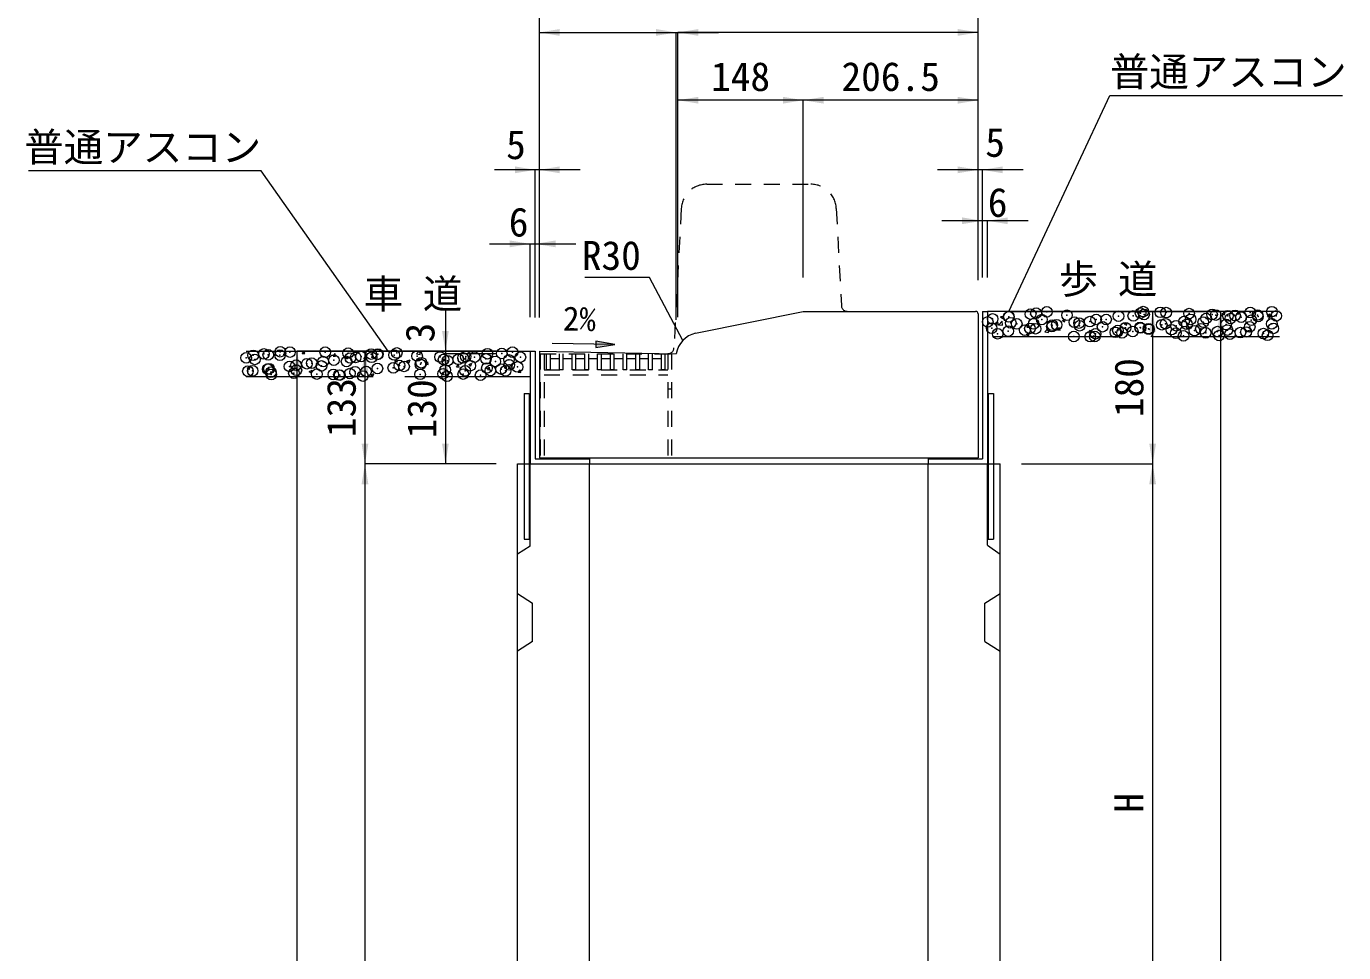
# Model space of a CAD drawing. Units: millimetres at full size. Extents: x 95 to 26200, y 7460 to 13400.
# Drawn here: x 21048 to 22603, y 10971 to 12065 of the extents above; entities that cross this region are included whole.
import ezdxf
from ezdxf.enums import TextEntityAlignment as Align

# ---------------------------------------------------------------- set-up
doc = ezdxf.new("R2010")
doc.units = ezdxf.units.MM
doc.header["$LTSCALE"] = 25
doc.header["$PDMODE"] = 32
doc.header["$PDSIZE"] = 12.5
doc.linetypes.add('DASHED', pattern=[7.5, 6, -1.5])
doc.linetypes.add('USER1', pattern=[1.35, 0.75, -0.6])
for name, color, linetype, lineweight in [('0_2', 7, 'Continuous', 20), ('プレート', 3, 'Continuous', 9), ('寸法線', 7, 'Continuous', 13), ('引出線', 4, 'Continuous', 9), ('本体', 2, 'Continuous', 20), ('舗装・基礎', 7, 'Continuous', 20), ('ｸﾞﾚｰﾁﾝｸﾞ', 7, 'USER1', 9)]:
    doc.layers.add(name, color=color, linetype=linetype, lineweight=lineweight)
doc.layers.add('文字', color=7, linetype='Continuous')
doc.styles.add('ＭＳ ゴシック', font='')
doc.styles.get('ＭＳ ゴシック').set_extended_font_data('MS Gothic')

# ---------------------------------------------------------------- blocks, each defined once
blk = doc.blocks.new('filled_arrow')
at = {"color": 0, "linetype": 'Continuous', "lineweight": -2}
blk.add_solid([(7.5, 1.25), (0, 0), (7.5, -1.25)], dxfattribs=at)

msp = doc.modelspace()

# ---------------------------------------------------------------- hatches: boundary and pattern name
at = {"layer": '寸法線'}
msp.add_hatch(color=256, dxfattribs=at).paths.add_polyline_path([(21719.99, 11693.23), (21719.86, 11685.73), (21742.42, 11689.09)])

# ---------------------------------------------------------------- linework, layer by layer
at = {"layer": 'プレート', "lineweight": 20}
for p, q in [((22176.44, 11728.28), (22182.44, 11728.28)), ((22176.44, 11728.28), (22176.44, 11554.28)), ((22182.44, 11728.28), (22182.44, 11548.28)), ((21642.44, 11681.28), (21648.44, 11681.28)), ((21642.44, 11681.28), (21642.44, 11548.28)), ((21648.44, 11681.28), (21648.44, 11554.28)), ((21635.44, 11631.28), (21641.44, 11631.28)), ((21635.44, 11631.28), (21635.44, 11459.28)), ((21641.44, 11631.28), (21641.44, 11459.28)), ((22183.44, 11631.28), (22189.44, 11631.28)), ((22183.44, 11631.28), (22183.44, 11459.28)), ((22189.44, 11631.28), (22189.44, 11459.28)), ((21648.44, 11554.28), (21712.44, 11554.28)), ((21712.44, 11554.28), (21712.44, 11548.28)), ((22112.44, 11554.28), (22176.44, 11554.28)), ((22112.44, 11554.28), (22112.44, 11548.28)), ((21635.44, 11459.28), (21641.44, 11459.28)), ((22183.44, 11459.28), (22189.44, 11459.28))]:
    msp.add_line(p, q, dxfattribs=at)
at = {"layer": '寸法線'}
for p, q in [((21653.44, 11721.09), (21653.44, 12154.61)), ((22171.44, 11765.28), (22171.44, 12154.61)), ((21653.44, 12057.45), (21814.94, 12057.45)), ((21653.44, 11721.28), (21653.44, 12057.45)), ((21766.94, 12057.45), (21864.94, 12057.45)), ((21814.94, 11718.23), (21814.94, 12057.45)), ((21814.94, 11718.23), (21814.94, 12057.45)), ((22171.44, 12057.45), (21816.94, 12057.45)), ((21816.94, 11721.28), (21816.94, 12057.45)), ((21816.94, 11721.28), (21816.94, 12057.45)), ((22171.44, 11765.28), (22171.44, 12057.45)), ((21964.94, 11977.45), (21816.94, 11977.45)), ((21816.94, 11721.28), (21816.94, 11977.45)), ((22171.44, 11977.45), (21964.94, 11977.45)), ((21964.94, 11768.28), (21964.94, 11977.45)), ((21964.94, 11768.28), (21964.94, 11977.45)), ((22171.44, 11765.28), (22171.44, 11977.45)), ((21701.44, 11895.3), (21600.44, 11895.3)), ((21648.44, 11721.18), (21648.44, 11895.3)), ((21653.44, 11721.09), (21653.44, 11895.3)), ((22224.44, 11895.3), (22123.44, 11895.3)), ((22171.44, 11768.28), (22171.44, 11895.3)), ((22176.44, 11768.28), (22176.44, 11895.3)), ((22230.44, 11835.16), (22128.44, 11835.16)), ((22176.44, 11768.28), (22176.44, 11835.16)), ((22182.44, 11768.28), (22182.44, 11835.16)), ((21594.44, 11807.92), (21696.44, 11807.92)), ((21642.44, 11721.28), (21642.44, 11807.92)), ((21648.44, 11721.18), (21648.44, 11807.92)), ((21542.44, 11729.28), (21542.44, 11630.28)), ((22208.44, 11728.28), (22377.45, 11728.28)), ((22208.44, 11728.28), (22457.45, 11728.28)), ((22377.45, 11728.28), (22377.45, 11548.28)), ((22457.45, 11728.28), (22457.45, 10098.28)), ((21367.44, 10098.28), (21367.44, 11681.28)), ((21602.44, 11681.28), (21367.44, 11681.28)), ((21447.44, 11681.28), (21447.44, 11548.28)), ((21602.44, 11681.28), (21447.44, 11681.28)), ((21602.44, 11681.28), (21542.44, 11681.28)), ((21602.44, 11678.28), (21542.44, 11678.28)), ((21542.44, 11678.28), (21542.44, 11548.28)), ((21602.44, 11678.28), (21542.44, 11678.28)), ((21602.44, 11548.28), (21447.44, 11548.28)), ((21447.44, 11548.28), (21447.44, 10098.28)), ((21587.44, 11548.28), (21447.44, 11548.28)), ((21602.44, 11548.28), (21542.44, 11548.28)), ((22222.44, 11548.28), (22377.45, 11548.28)), ((22237.44, 11548.28), (22377.45, 11548.28)), ((22377.45, 11548.28), (22377.45, 10748.28))]:
    msp.add_line(p, q, dxfattribs=at)
at = {"layer": '寸法線', "lineweight": 9}
msp.add_line((21742.42, 11689.09), (21668.41, 11690.38), dxfattribs=at)
at = {"layer": '寸法線'}
msp.add_lwpolyline([(21719.99, 11693.23), (21719.86, 11685.73), (21742.42, 11689.09)], close=True, dxfattribs=at)
at = {"layer": '引出線'}
for points in [[(22207.71, 11728.28), (22326.87, 11982.94), (22601.72, 11982.94)], [(21474.78, 11681.28), (21324.92, 11894.01), (21050.08, 11894.01)], [(21822.66, 11693.82), (21783.2, 11768.19), (21707.05, 11768.19)]]:
    msp.add_lwpolyline(points, dxfattribs=at)
at = {"layer": '本体', "linetype": 'USER1'}
for p, q in [((21850.91, 11878.28), (21973.98, 11878.28)), ((21820.95, 11849.86), (21812.27, 11685.04)), ((22003.94, 11849.85), (22009.94, 11735.28))]:
    msp.add_line(p, q, dxfattribs=at)
at = {"layer": '本体'}
for p, q in [((21837.68, 11702.49), (21964.94, 11728.28)), ((21964.94, 11728.28), (22168.44, 11728.28)), ((22171.44, 11725.28), (22171.44, 11555.28)), ((21653.44, 11681.28), (21814.94, 11678.23)), ((21653.44, 11681.28), (21653.44, 11555.28)), ((21627.44, 11548.28), (21712.44, 11548.28)), ((21627.44, 11548.28), (22197.44, 11548.28)), ((21627.44, 10098.28), (21627.44, 11548.28)), ((21642.44, 11451.28), (21642.44, 11548.28)), ((21653.44, 11555.28), (22171.44, 11555.28)), ((21712.44, 11548.28), (22112.44, 11548.28)), ((21712.44, 10842.32), (21712.44, 11548.28)), ((22112.44, 11548.28), (22197.45, 11548.28)), ((22112.44, 10842.32), (22112.44, 11548.28)), ((22182.44, 11452.45), (22182.44, 11548.28)), ((22197.44, 10098.28), (22197.44, 11548.28)), ((21642.44, 11451.28), (21627.44, 11441.78)), ((22182.44, 11452.45), (22197.44, 11441.78)), ((21627.44, 11395.28), (21645.44, 11383.78)), ((22179.44, 11383.78), (22197.44, 11395.28)), ((21645.44, 11338.78), (21645.44, 11383.78)), ((22179.44, 11338.78), (22179.44, 11383.78)), ((21645.44, 11338.78), (21627.44, 11327.28)), ((22179.44, 11338.78), (22197.44, 11327.28))]:
    msp.add_line(p, q, dxfattribs=at)
at = {"layer": '本体', "linetype": 'USER1'}
for centre, radius, start, end in [((21850.91, 11848.28), 30, 90, 176.98721), ((21973.98, 11848.28), 30, 3.00227, 90), ((22016.94, 11735.28), 7, 180, 270), ((21805.28, 11685.41), 7, 268.91549, 356.98721)]:
    msp.add_arc(centre, radius, start, end, dxfattribs=at)
at = {"layer": '本体'}
for centre, radius, start, end in [((22168.44, 11725.28), 3, 0, 90), ((21844.52, 11673.28), 30, 103.19223, 170.39612)]:
    msp.add_arc(centre, radius, start, end, dxfattribs=at)
at = {"layer": '舗装・基礎', "color": 3}
for p, q in [((22527.16, 11728.28), (22182.44, 11728.28)), ((21307.12, 11681.28), (21642.44, 11681.28))]:
    msp.add_line(p, q, dxfattribs=at)
at = {"layer": '舗装・基礎'}
for p, q in [((22389.06, 11728.28), (22389.23, 11728.17)), ((22389.23, 11728.17), (22389.26, 11728.28)), ((22460.84, 11728.28), (22464.69, 11727.69)), ((22464.69, 11727.68), (22464.62, 11728.28)), ((22476.79, 11725.54), (22479.09, 11728.28)), ((22479.81, 11725.27), (22479.25, 11728.28)), ((22192.34, 11712.83), (22194.79, 11715.75)), ((22192.34, 11712.83), (22195.38, 11712.56)), ((22195.36, 11712.56), (22194.77, 11715.74)), ((22195.83, 11712.53), (22199.79, 11716.66)), ((22195.83, 11712.54), (22200.35, 11711.84)), ((22198, 11721.63), (22200.53, 11719.93)), ((22198.02, 11721.66), (22201.58, 11723.03)), ((22200.35, 11711.83), (22199.79, 11716.65)), ((22200.53, 11719.93), (22201.56, 11723)), ((22228.78, 11709.64), (22231.23, 11712.56)), ((22231.8, 11709.37), (22231.21, 11712.56)), ((22271.01, 11717.56), (22273.54, 11715.86)), ((22271.02, 11717.6), (22274.58, 11718.96)), ((22273.54, 11715.86), (22274.57, 11718.93)), ((22344.02, 11713.49), (22346.54, 11711.79)), ((22344.03, 11713.53), (22347.59, 11714.89)), ((22346.54, 11711.79), (22347.57, 11714.86)), ((22459.71, 11725.81), (22462.23, 11724.11)), ((22459.72, 11725.84), (22463.28, 11727.21)), ((22462.23, 11724.11), (22463.26, 11727.18)), ((22476.79, 11725.54), (22479.83, 11725.27)), ((22513.23, 11722.35), (22515.68, 11725.27)), ((22513.23, 11722.35), (22516.26, 11722.08)), ((22514.39, 11719.97), (22518.35, 11724.1)), ((22514.39, 11719.98), (22518.91, 11719.28)), ((22516.24, 11722.08), (22515.65, 11725.26)), ((22518.91, 11719.27), (22518.35, 11724.1)), ((22228.33, 11701.18), (22230.85, 11699.47)), ((22228.34, 11701.21), (22231.9, 11702.58)), ((22228.78, 11709.64), (22231.82, 11709.38)), ((22230.85, 11699.47), (22231.88, 11702.54)), ((22250.05, 11704.12), (22254.01, 11708.25)), ((22250.05, 11704.13), (22254.57, 11703.43)), ((22254.56, 11703.42), (22254, 11708.25)), ((22265.22, 11706.46), (22267.67, 11709.37)), ((22265.22, 11706.45), (22268.25, 11706.19)), ((22268.23, 11706.18), (22267.65, 11709.37)), ((22301.66, 11703.27), (22304.1, 11706.19)), ((22301.66, 11703.27), (22304.69, 11703)), ((22304.67, 11703), (22304.08, 11706.18)), ((22304.32, 11698.28), (22304.9, 11698.51)), ((22304.83, 11698.28), (22304.89, 11698.47)), ((22306.73, 11698.28), (22308.22, 11699.84)), ((22308.4, 11698.28), (22308.22, 11699.84)), ((22338.09, 11700.08), (22340.54, 11703)), ((22338.09, 11700.08), (22341.13, 11699.81)), ((22341.11, 11699.81), (22340.52, 11702.99)), ((22375.7, 11698.28), (22376.98, 11699.81)), ((22377.24, 11698.28), (22376.96, 11699.8)), ((22417.02, 11709.43), (22419.55, 11707.72)), ((22417.04, 11709.46), (22420.59, 11710.82)), ((22419.55, 11707.72), (22420.58, 11710.79)), ((22490.03, 11705.36), (22492.56, 11703.65)), ((22490.04, 11705.39), (22493.6, 11706.76)), ((22492.56, 11703.65), (22493.59, 11706.72)), ((21373.31, 11678.72), (21375.46, 11681.28)), ((21376.32, 11678.45), (21375.8, 11681.28)), ((21508.21, 11677.96), (21511.4, 11681.28)), ((21512.73, 11677.26), (21512.26, 11681.28)), ((21613.88, 11681.28), (21615.26, 11680.35)), ((21615.26, 11680.35), (21615.58, 11681.28)), ((21351.03, 11677.87), (21353.56, 11676.17)), ((21351.05, 11677.91), (21354.61, 11679.27)), ((21353.56, 11676.17), (21354.59, 11679.24)), ((21373.31, 11678.72), (21376.34, 11678.45)), ((21409.75, 11675.53), (21412.19, 11678.45)), ((21409.75, 11675.53), (21412.78, 11675.26)), ((21412.76, 11675.26), (21412.17, 11678.44)), ((21424.04, 11673.81), (21426.57, 11672.1)), ((21424.06, 11673.84), (21427.61, 11675.2)), ((21426.57, 11672.1), (21427.6, 11675.17)), ((21446.18, 11672.34), (21448.63, 11675.26)), ((21446.18, 11672.34), (21449.22, 11672.08)), ((21449.19, 11672.07), (21448.61, 11675.26)), ((21482.62, 11669.16), (21485.07, 11672.07)), ((21482.62, 11669.15), (21485.66, 11668.89)), ((21485.63, 11668.88), (21485.04, 11672.07)), ((21497.05, 11669.74), (21499.57, 11668.03)), ((21497.06, 11669.77), (21500.62, 11671.14)), ((21499.58, 11668.03), (21500.61, 11671.1)), ((21508.21, 11677.97), (21512.73, 11677.27)), ((21519.06, 11665.97), (21521.51, 11668.89)), ((21519.06, 11665.97), (21522.09, 11665.7)), ((21522.07, 11665.7), (21521.48, 11668.88)), ((21555.49, 11662.78), (21557.94, 11665.7)), ((21558.5, 11662.51), (21557.92, 11665.69)), ((21562.42, 11669.56), (21566.94, 11668.86)), ((21562.43, 11669.55), (21566.38, 11673.68)), ((21566.94, 11668.85), (21566.38, 11673.68)), ((21570.05, 11665.67), (21572.58, 11663.96)), ((21570.07, 11665.7), (21573.62, 11667.07)), ((21572.58, 11663.96), (21573.61, 11667.03)), ((21308.35, 11661.49), (21310.88, 11659.79)), ((21308.37, 11661.52), (21311.92, 11662.89)), ((21310.88, 11659.79), (21311.91, 11662.86)), ((21381.36, 11657.42), (21383.88, 11655.72)), ((21381.37, 11657.45), (21384.93, 11658.82)), ((21383.89, 11655.72), (21384.92, 11658.79)), ((21454.36, 11653.35), (21456.89, 11651.65)), ((21454.38, 11653.39), (21457.94, 11654.75)), ((21456.89, 11651.65), (21457.92, 11654.72)), ((21555.49, 11662.78), (21558.53, 11662.51)), ((21591.93, 11659.59), (21594.38, 11662.51)), ((21591.93, 11659.59), (21594.97, 11659.32)), ((21594.94, 11659.32), (21594.35, 11662.5)), ((21616.64, 11661.15), (21620.6, 11665.27)), ((21616.64, 11661.15), (21621.16, 11660.45)), ((21621.16, 11660.45), (21620.6, 11665.27)), ((21628.37, 11656.4), (21630.82, 11659.32)), ((21628.37, 11656.4), (21631.4, 11656.14)), ((21631.38, 11656.13), (21630.79, 11659.32))]:
    msp.add_line(p, q, dxfattribs=at)
at = {"layer": '舗装・基礎', "color": 3, "linetype": 'DASHED', "lineweight": 5}
for p, q in [((22527.16, 11698.28), (22182.44, 11698.28)), ((21307.12, 11651.28), (21642.44, 11651.28))]:
    msp.add_line(p, q, dxfattribs=at)
at = {"layer": '舗装・基礎'}
for p in [(22207.56, 11721.78), (22207.82, 11721.87), (22233.22, 11725.03), (22239.9, 11726.09), (22252.62, 11727.77), (22276.31, 11723.69), (22337.12, 11722.57), (22354.62, 11722.92), (22363.2, 11726.14), (22366.3, 11727.96), (22367.34, 11724.59), (22386.58, 11727.13), (22393.41, 11726.81), (22420.53, 11725.67), (22447.65, 11724.52), (22451.97, 11723.89), (22466.37, 11723.12), (22474.77, 11723.38), (22492.75, 11726.93), (22501.29, 11723.95), (22501.89, 11722.23), (22518.29, 11727.91), (22523.4, 11722.91), (22182.77, 11715.84), (22187.44, 11708.44), (22188.58, 11719.34), (22209.89, 11714.69), (22217.06, 11713.52), (22226.54, 11706.06), (22232.6, 11708.12), (22237.01, 11713.54), (22239.26, 11707.73), (22246.69, 11718.61), (22258.5, 11710.27), (22258.99, 11711.93), (22264.12, 11712.4), (22285.07, 11715.51), (22290.58, 11714.49), (22291.24, 11711.25), (22303.3, 11716.16), (22310.73, 11718.76), (22318.36, 11710.11), (22322.54, 11718.7), (22345.48, 11708.96), (22362.58, 11709.23), (22363.09, 11708.64), (22372.6, 11707.82), (22373.21, 11707.09), (22388.24, 11712.49), (22392.72, 11713.72), (22399.72, 11706.67), (22405.29, 11711.32), (22414.63, 11716.29), (22418.01, 11712.99), (22422.35, 11718.81), (22434.52, 11707.65), (22437.25, 11715.52), (22440.71, 11719.87), (22464.14, 11712.74), (22465.75, 11706.21), (22469.33, 11719.75), (22482.05, 11721.42), (22492.13, 11710.02), (22493.77, 11717.82), (22518.22, 11713.6), (22520.01, 11708.14), (22194.46, 11701.83), (22206.94, 11704.87), (22284.45, 11698.6), (22303.84, 11698.47), (22309.17, 11698.66), (22310.11, 11701.85), (22333.47, 11703.55), (22336.5, 11705.66), (22341.25, 11702.88), (22353.97, 11704.56), (22404.89, 11702.57), (22414.01, 11699.38), (22426.83, 11705.52), (22440.09, 11702.96), (22453.95, 11704.38), (22455.97, 11699.71), (22468.69, 11701.38), (22481.07, 11703.23), (22487.93, 11703.92), (22508.19, 11702.09), (22513.17, 11700.05), (21315.47, 11676.4), (21328.19, 11678.08), (21333.23, 11676.95), (21347.07, 11676.62), (21347.43, 11680.61), (21358.89, 11680.21), (21400.51, 11680.17), (21427.63, 11679.02), (21442.9, 11674.91), (21454.75, 11677.88), (21462.14, 11677.44), (21462.79, 11677.74), (21481.87, 11676.73), (21484.98, 11679.18), (21508.99, 11675.59), (21566.38, 11675.05), (21592.04, 11678.3), (21608.94, 11678.49), (21621.66, 11680.16), (21307.15, 11673.38), (21317.45, 11671.53), (21332.62, 11660.04), (21334.06, 11660.58), (21358.28, 11663.3), (21366.15, 11664.8), (21378.86, 11666.47), (21384.66, 11667.1), (21396.1, 11663.92), (21398.1, 11669.01), (21410.74, 11670.68), (21425.73, 11669.01), (21430.19, 11673.23), (21436.4, 11673.93), (21455.35, 11674.09), (21462.17, 11660.83), (21480.86, 11661.63), (21488.25, 11664.41), (21493.58, 11663.3), (21512.82, 11665.83), (21513.91, 11667.66), (21536.1, 11674.44), (21540.3, 11671.47), (21544.9, 11670.06), (21557.62, 11671.73), (21563.22, 11673.29), (21571.76, 11664.12), (21576.86, 11674.26), (21590.34, 11672.15), (21591.42, 11661.39), (21601.38, 11669.21), (21608.29, 11660.13), (21617.46, 11671), (21617.81, 11665.2), (21627.53, 11662.66), (21631.01, 11674.3), (21309.27, 11657.65), (21314.82, 11658.04), (21336.38, 11656.5), (21336.85, 11653.75), (21363.5, 11655.36), (21366.47, 11658.84), (21390.62, 11654.21), (21410.13, 11653.77), (21416.82, 11653.19), (21417.74, 11653.06), (21429.54, 11654.87), (21435.79, 11657.02), (21444.86, 11651.92), (21448.78, 11657.4), (21512.51, 11653.95), (21539.68, 11654.56), (21542.13, 11659.04), (21544.25, 11651.69), (21563.49, 11654.23), (21565.76, 11658.14), (21583.93, 11652.97), (21595.58, 11658.45), (21613.56, 11658.06)]:
    msp.add_point(p, dxfattribs=at)
at = {"layer": 'ｸﾞﾚｰﾁﾝｸﾞ'}
for p, q in [((21654.44, 11678.28), (21809.44, 11678.28)), ((21654.44, 11678.28), (21654.44, 11555.28)), ((21658.94, 11678.28), (21658.94, 11555.28)), ((21661.94, 11659.28), (21661.94, 11678.28)), ((21666.44, 11659.28), (21666.44, 11678.28)), ((21677, 11672.28), (21666.44, 11672.28)), ((21677, 11659.28), (21677, 11678.28)), ((21681.5, 11659.28), (21681.5, 11678.28)), ((21692.1, 11672.28), (21681.5, 11672.28)), ((21692.06, 11659.28), (21692.06, 11678.28)), ((21696.56, 11659.28), (21696.56, 11678.28)), ((21707.15, 11672.28), (21696.56, 11672.28)), ((21707.11, 11659.28), (21707.11, 11678.28)), ((21711.61, 11659.28), (21711.61, 11678.28)), ((21722.21, 11672.28), (21711.61, 11672.28)), ((21722.17, 11659.28), (21722.17, 11678.28)), ((21726.67, 11659.28), (21726.67, 11678.28)), ((21737.27, 11672.28), (21726.67, 11672.28)), ((21737.22, 11659.28), (21737.22, 11678.28)), ((21741.72, 11659.28), (21741.72, 11678.28)), ((21752.32, 11672.28), (21741.72, 11672.28)), ((21752.28, 11659.28), (21752.28, 11678.28)), ((21756.78, 11659.28), (21756.78, 11678.28)), ((21767.38, 11672.28), (21756.78, 11672.28)), ((21767.33, 11659.28), (21767.33, 11678.28)), ((21771.83, 11659.28), (21771.83, 11678.28)), ((21782.43, 11672.28), (21771.83, 11672.28)), ((21782.39, 11659.28), (21782.39, 11678.28)), ((21786.89, 11659.28), (21786.89, 11678.28)), ((21797.49, 11672.28), (21786.89, 11672.28)), ((21797.44, 11659.28), (21797.44, 11678.28)), ((21801.94, 11659.28), (21801.94, 11678.28)), ((21804.94, 11678.28), (21804.94, 11555.28)), ((21809.44, 11678.28), (21809.44, 11555.28)), ((21658.94, 11659.28), (21804.94, 11659.28)), ((21658.94, 11653.28), (21804.94, 11653.28)), ((21666.44, 11659.28), (21661.94, 11659.28)), ((21681.5, 11659.28), (21677, 11659.28)), ((21696.56, 11659.28), (21692.06, 11659.28)), ((21711.61, 11659.28), (21707.11, 11659.28)), ((21726.67, 11659.28), (21722.17, 11659.28)), ((21741.72, 11659.28), (21737.22, 11659.28)), ((21756.78, 11659.28), (21752.28, 11659.28)), ((21771.83, 11659.28), (21767.33, 11659.28)), ((21786.89, 11659.28), (21782.39, 11659.28)), ((21801.94, 11659.28), (21797.44, 11659.28)), ((21804.94, 11636.78), (21809.44, 11636.78))]:
    msp.add_line(p, q, dxfattribs=at)

# ---------------------------------------------------------------- block references
at = {"layer": '寸法線', "xscale": 3.2, "yscale": 3.2}
for p in [(21653.44, 12057.45), (21816.94, 12057.45), (21816.94, 12057.45), (21816.94, 11977.45), (21964.94, 11977.45), (21653.44, 11895.3), (22176.44, 11895.3), (22182.44, 11835.16), (21648.44, 11807.92)]:
    msp.add_blockref('filled_arrow', p, dxfattribs=at)
for p, rotation in [((21814.94, 12057.45), 180), ((21814.94, 12057.45), 180), ((22171.44, 12057.45), 180), ((21964.94, 11977.45), 180), ((22171.44, 11977.45), 180), ((21648.44, 11895.3), 180), ((22171.44, 11895.3), 180), ((22176.44, 11835.16), 180), ((21642.44, 11807.92), 180), ((22377.45, 11728.28), 270), ((22457.45, 11728.28), 270), ((21542.44, 11681.28), 90), ((21367.44, 11681.28), 270), ((21447.44, 11681.28), 270), ((21542.44, 11678.28), 270), ((21542.44, 11678.28), 270), ((21447.44, 11548.28), 90), ((21542.44, 11548.28), 90), ((22377.45, 11548.28), 90), ((21447.44, 11548.28), 270), ((22377.45, 11548.28), 270)]:
    msp.add_blockref('filled_arrow', p, dxfattribs=dict(at, rotation=rotation))
at = {"layer": '引出線', "xscale": 0.133, "yscale": 0.133}
for p, rotation in [((22207.71, 11728.28), 64.9), ((21474.78, 11681.28), 125.2), ((21822.66, 11693.82), 117.9)]:
    msp.add_blockref('filled_arrow', p, dxfattribs=dict(at, rotation=rotation))

# ---------------------------------------------------------------- texts
at = {"layer": '0_2', "style": 'ＭＳ ゴシック'}
msp.add_text('2%', height=28.48, rotation=359, dxfattribs=at).set_placement((21700.67, 11719.59), align=Align.MIDDLE_CENTER)
at = {"layer": '寸法線', "style": 'ＭＳ ゴシック'}
for s, p in [('148', (21890.94, 12005.45)), ('206.5', (22068.19, 12005.45)), ('5', (21625.69, 11925.05)), ('5', (22191.49, 11927.73)), ('6', (22194.42, 11856.87)), ('6', (21628.84, 11833.69))]:
    msp.add_text(s, height=34.18, dxfattribs=at).set_placement(p, align=Align.MIDDLE_CENTER)
for s, p in [('3', (21512.44, 11703.21)), ('180', (22349.45, 11638.28)), ('133', (21419.44, 11614.78)), ('130', (21514.44, 11613.28)), ('H', (22349.45, 11148.28))]:
    msp.add_text(s, height=34.18, rotation=90, dxfattribs=at).set_placement(p, align=Align.MIDDLE_CENTER)
at = {"layer": '引出線', "style": 'ＭＳ ゴシック'}
msp.add_text('普通アスコン', height=34.18, dxfattribs=at).set_placement((22326.87, 12028.15), align=Align.TOP_LEFT)
for s, p in [('普通アスコン', (21324.92, 11939.22)), ('R30', (21773.2, 11811.39))]:
    msp.add_text(s, height=34.18, dxfattribs=at).set_placement(p, align=Align.TOP_RIGHT)
at = {"layer": '文字', "style": 'ＭＳ ゴシック'}
for s, p in [('歩 道', (22324.85, 11766.37)), ('車 道', (21504.11, 11748.93))]:
    msp.add_text(s, height=34.18, dxfattribs=at).set_placement(p, align=Align.MIDDLE_CENTER)

doc.saveas('drawing.dxf')
